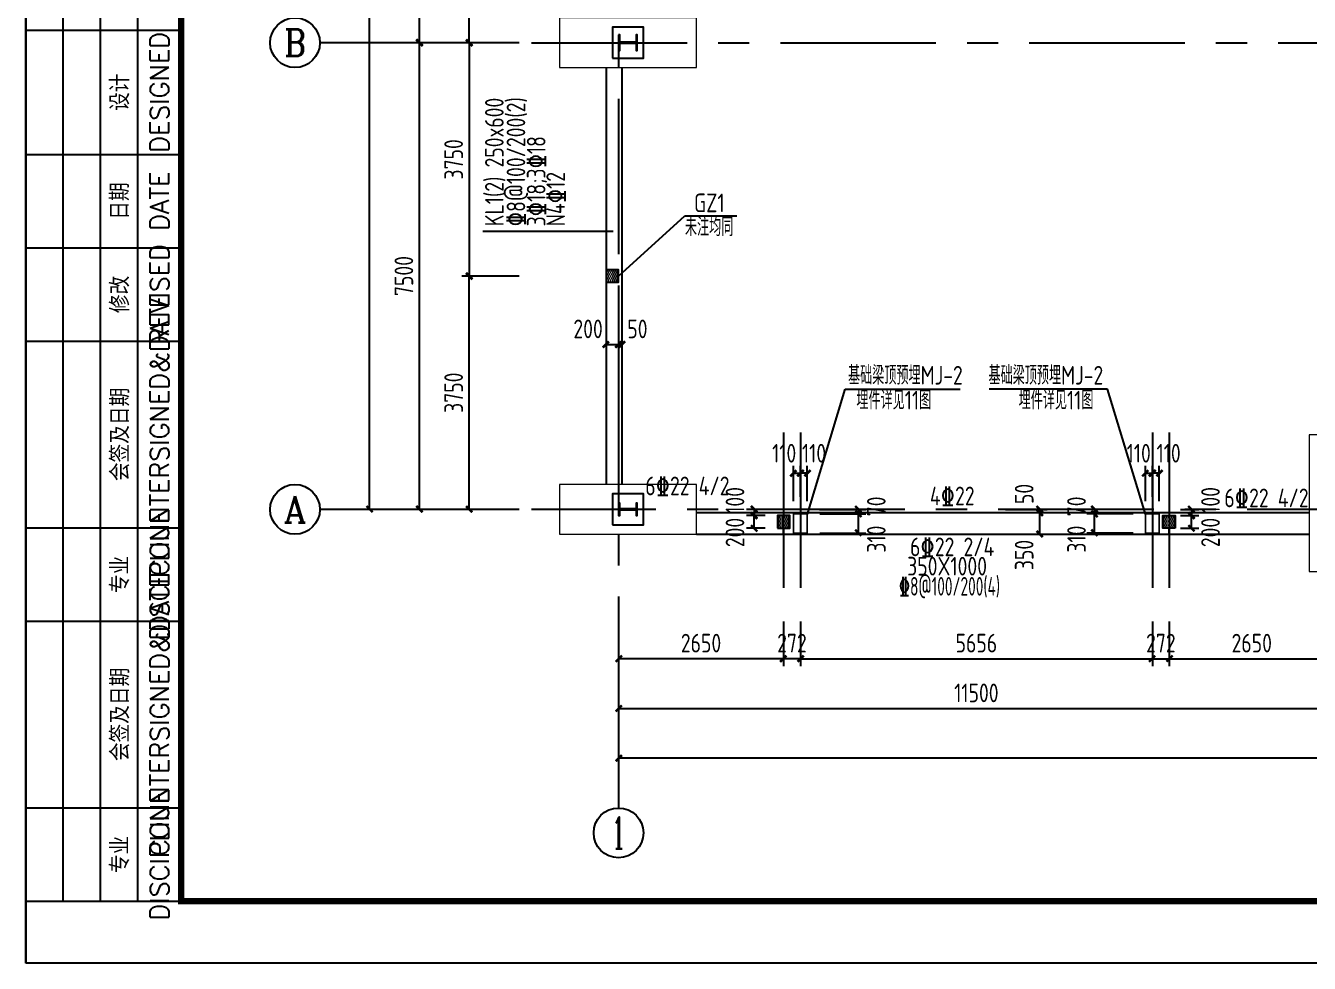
# Model space of a CAD drawing. Header units: millimetres. Extents: x 865490 to 879904, y 39442 to 44891.
# Drawn here: x 868742.9 to 868949.2, y 39450.4 to 39601.1 of the extents above; entities that cross this region are included whole.
import ezdxf
from ezdxf.enums import TextEntityAlignment as Align

# ---------------------------------------------------------------- set-up
doc = ezdxf.new("R2010")
doc.units = ezdxf.units.MM
doc.header["$LTSCALE"] = 1000
doc.header["$MEASUREMENT"] = 0
doc.linetypes.add('CENTER', pattern=[2, 1.25, -0.25, 0.25, -0.25])
doc.linetypes.add('DOTE', pattern=[2.42, 2, -0.2, 0.02, -0.2])
for name, color, linetype in [('AXIS', 3, 'Continuous'), ('AXIS_TEXT', 7, 'Continuous'), ('DIM', 7, 'Continuous'), ('DOTE', 1, 'DOTE'), ('M_Prof', 2, 'Continuous'), ('尺寸标注', 7, 'Continuous'), ('层14', 2, 'Continuous'), ('标注', 7, 'Continuous'), ('梁', 4, 'Continuous'), ('梁集中标注', 2, 'Continuous')]:
    doc.layers.add(name, color=color, linetype=linetype)
doc.layers.add('承台基础', color=23, linetype='Continuous', lineweight=18)
doc.styles.add('_TCH_AXIS', font='COMPLEX', dxfattribs={"bigfont": 'GBCBIG'})
doc.styles.add('COMPLEX', font='COMPLEX')
doc.styles.add('ECEC_TK', font='txt_l.shx', dxfattribs={"bigfont": 'hztxt_l.shx'})
doc.styles.add('GBHZ', font='gbenor.shx', dxfattribs={"width": 0.9, "bigfont": 'gbcbig.shx'})
doc.dimstyles.new('Y100', dxfattribs={"dimscale": 0, "dimtxt": 3, "dimasz": 0.01, "dimexe": 1.2, "dimexo": 2, "dimgap": 1, "dimtad": 1, "dimdec": 0, "dimlfac": 100, "dimzin": 0, "dimdsep": 46, "dimtxsty": 'GBHZ', "dimblk": 'DX', "dimcen": 0.09, "dimdle": 1, "dimclrd": 7, "dimclre": 7, "dimclrt": 7, "dimadec": 0, "dimazin": 0, "dimtfac": 1, "dimtdec": 0, "dimtix": 1, "dimtmove": 2, "dimatfit": 3, "dimldrblk": 'DX', "dimfxl": 0, "dimtolj": 1, "dimtzin": 0, "dimarcsym": 0})
pattern_1 = [(0, (-657.14333, 1.7724), (0.15625, 0.3125), [0, -0.3125])]

# ---------------------------------------------------------------- blocks, each defined once
blk = doc.blocks.new('_AXISO')
blk.add_circle((0, 0), 0.5)
at = {"layer": 'AXIS_TEXT', "style": 'COMPLEX', "width": 1.041667}
blk.add_attdef('A', text='', height=0.56, dxfattribs=at).set_placement((-0.25, -0.28), (0.25, -0.28), align=Align.FIT)
blk = doc.blocks.new('DX')
at = {"color": 0, "linetype": 'ByBlock', "const_width": 40}
blk.add_lwpolyline([(-54, -51), (46, 49)], dxfattribs=at)
blk = doc.blocks.new('*D379')
at = {"layer": 'Defpoints', "color": 0, "transparency": 16777216}
for p in [(868806.16, 39598.36), (868822.16, 39598.36), (868822.16, 39523.36)]:
    blk.add_point(p, dxfattribs=at)
at = {"layer": 'dim', "color": 7, "lineweight": -2, "transparency": 16777216}
for p, q in [((868820.16, 39598.36), (868804.96, 39598.36)), ((868806.16, 39523.37), (868806.16, 39598.35)), ((868820.16, 39523.36), (868804.96, 39523.36))]:
    blk.add_line(p, q, dxfattribs=at)
at = {"layer": 'dim', "color": 7, "lineweight": -2, "transparency": 16777216, "xscale": 0.01, "yscale": 0.01, "zscale": 0.01}
for p, rotation in [((868806.16, 39598.36), 90), ((868806.16, 39523.36), 270)]:
    blk.add_blockref('DX', p, dxfattribs=dict(at, rotation=rotation))
at = {"layer": 'dim', "color": 7, "transparency": 16777216, "insert": (868803.66, 39560.86), "char_height": 3, "attachment_point": 5, "rotation": 90, "style": 'GBHZ'}
blk.add_mtext('\\A1;7500', dxfattribs=at)
blk = doc.blocks.new('*D380')
at = {"layer": 'Defpoints', "color": 0, "transparency": 16777216}
for p in [(868806.16, 39673.36), (868822.16, 39673.36), (868822.16, 39598.36)]:
    blk.add_point(p, dxfattribs=at)
at = {"layer": 'dim', "color": 7, "lineweight": -2, "transparency": 16777216}
for p, q in [((868820.16, 39673.36), (868804.96, 39673.36)), ((868806.16, 39598.37), (868806.16, 39673.35)), ((868820.16, 39598.36), (868804.96, 39598.36))]:
    blk.add_line(p, q, dxfattribs=at)
at = {"layer": 'dim', "color": 7, "lineweight": -2, "transparency": 16777216, "xscale": 0.01, "yscale": 0.01, "zscale": 0.01}
for p, rotation in [((868806.16, 39673.36), 90), ((868806.16, 39598.36), 270)]:
    blk.add_blockref('DX', p, dxfattribs=dict(at, rotation=rotation))
at = {"layer": 'dim', "color": 7, "transparency": 16777216, "insert": (868803.66, 39635.86), "char_height": 3, "attachment_point": 5, "rotation": 90, "style": 'GBHZ'}
blk.add_mtext('\\A1;7500', dxfattribs=at)
blk = doc.blocks.new('*D385')
at = {"layer": 'Defpoints', "color": 0, "transparency": 16777216}
for p in [(868798.16, 39973.36), (868822.16, 39973.36), (868822.16, 39523.36)]:
    blk.add_point(p, dxfattribs=at)
at = {"layer": 'dim', "color": 7, "lineweight": -2, "transparency": 16777216}
for p, q in [((868820.16, 39973.36), (868796.96, 39973.36)), ((868798.16, 39523.37), (868798.16, 39973.35)), ((868820.16, 39523.36), (868796.96, 39523.36))]:
    blk.add_line(p, q, dxfattribs=at)
at = {"layer": 'dim', "color": 7, "lineweight": -2, "transparency": 16777216, "xscale": 0.01, "yscale": 0.01, "zscale": 0.01}
for p, rotation in [((868798.16, 39973.36), 90), ((868798.16, 39523.36), 270)]:
    blk.add_blockref('DX', p, dxfattribs=dict(at, rotation=rotation))
at = {"layer": 'dim', "color": 7, "transparency": 16777216, "insert": (868795.66, 39748.36), "char_height": 3, "attachment_point": 5, "rotation": 90, "style": 'GBHZ'}
blk.add_mtext('\\A1;45000', dxfattribs=at)
blk = doc.blocks.new('*D386')
at = {"layer": 'Defpoints', "color": 0, "transparency": 16777216}
for p in [(868838.16, 39507.36), (868953.16, 39507.36), (868953.16, 39491.36)]:
    blk.add_point(p, dxfattribs=at)
at = {"layer": 'dim', "color": 7, "lineweight": -2, "transparency": 16777216}
for p, q in [((868838.16, 39505.36), (868838.16, 39490.16)), ((868953.16, 39505.36), (868953.16, 39490.16)), ((868838.17, 39491.36), (868953.15, 39491.36))]:
    blk.add_line(p, q, dxfattribs=at)
at = {"layer": 'dim', "color": 7, "lineweight": -2, "transparency": 16777216, "xscale": 0.01, "yscale": 0.01, "zscale": 0.01, "rotation": 180}
blk.add_blockref('DX', (868838.16, 39491.36), dxfattribs=at)
at = {"layer": 'dim', "color": 7, "lineweight": -2, "transparency": 16777216, "xscale": 0.01, "yscale": 0.01, "zscale": 0.01}
blk.add_blockref('DX', (868953.16, 39491.36), dxfattribs=at)
at = {"layer": 'dim', "color": 7, "transparency": 16777216, "insert": (868895.66, 39493.86), "char_height": 3, "attachment_point": 5, "style": 'GBHZ'}
blk.add_mtext('\\A1;11500', dxfattribs=at)
blk = doc.blocks.new('*D392')
at = {"layer": 'Defpoints', "color": 0, "transparency": 16777216}
for p in [(868838.16, 39507.36), (869308.16, 39507.36), (868838.16, 39483.36)]:
    blk.add_point(p, dxfattribs=at)
at = {"layer": 'dim', "color": 7, "lineweight": -2, "transparency": 16777216}
for p, q in [((868838.16, 39505.36), (868838.16, 39482.16)), ((869308.16, 39505.36), (869308.16, 39482.16)), ((869308.15, 39483.36), (868838.17, 39483.36))]:
    blk.add_line(p, q, dxfattribs=at)
at = {"layer": 'dim', "color": 7, "lineweight": -2, "transparency": 16777216, "xscale": 0.01, "yscale": 0.01, "zscale": 0.01, "rotation": 180}
blk.add_blockref('DX', (868838.16, 39483.36), dxfattribs=at)
at = {"layer": 'dim', "color": 7, "lineweight": -2, "transparency": 16777216, "xscale": 0.01, "yscale": 0.01, "zscale": 0.01}
blk.add_blockref('DX', (869308.16, 39483.36), dxfattribs=at)
at = {"layer": 'dim', "color": 7, "transparency": 16777216, "insert": (869073.16, 39485.86), "char_height": 3, "attachment_point": 5, "style": 'GBHZ'}
blk.add_mtext('\\A1;47000', dxfattribs=at)
blk = doc.blocks.new('*D1200')
at = {"layer": 'Defpoints', "color": 0, "transparency": 16777216}
for p in [(868814.16, 39560.86), (868824.16, 39560.86), (868824.16, 39523.36)]:
    blk.add_point(p, dxfattribs=at)
at = {"layer": 'dim', "color": 7, "lineweight": -2, "transparency": 16777216}
for p, q in [((868822.16, 39560.86), (868812.96, 39560.86)), ((868814.16, 39523.37), (868814.16, 39560.85)), ((868822.16, 39523.36), (868812.96, 39523.36))]:
    blk.add_line(p, q, dxfattribs=at)
at = {"layer": 'dim', "color": 7, "lineweight": -2, "transparency": 16777216, "xscale": 0.01, "yscale": 0.01, "zscale": 0.01}
for p, rotation in [((868814.16, 39560.86), 90), ((868814.16, 39523.36), 270)]:
    blk.add_blockref('DX', p, dxfattribs=dict(at, rotation=rotation))
at = {"layer": 'dim', "color": 7, "transparency": 16777216, "insert": (868811.66, 39542.11), "char_height": 3, "attachment_point": 5, "rotation": 90, "style": 'GBHZ'}
blk.add_mtext('\\A1;3750', dxfattribs=at)
blk = doc.blocks.new('*D1201')
at = {"layer": 'Defpoints', "color": 0, "transparency": 16777216}
for p in [(868824.16, 39598.36), (868814.16, 39560.86), (868824.16, 39560.86)]:
    blk.add_point(p, dxfattribs=at)
at = {"layer": 'dim', "color": 7, "lineweight": -2, "transparency": 16777216}
for p, q in [((868822.16, 39598.36), (868812.96, 39598.36)), ((868814.16, 39598.35), (868814.16, 39560.87)), ((868822.16, 39560.86), (868812.96, 39560.86))]:
    blk.add_line(p, q, dxfattribs=at)
at = {"layer": 'dim', "color": 7, "lineweight": -2, "transparency": 16777216, "xscale": 0.01, "yscale": 0.01, "zscale": 0.01}
for p, rotation in [((868814.16, 39598.36), 90), ((868814.16, 39560.86), 270)]:
    blk.add_blockref('DX', p, dxfattribs=dict(at, rotation=rotation))
at = {"layer": 'dim', "color": 7, "transparency": 16777216, "insert": (868811.66, 39579.61), "char_height": 3, "attachment_point": 5, "rotation": 90, "style": 'GBHZ'}
blk.add_mtext('\\A1;3750', dxfattribs=at)
blk = doc.blocks.new('*D1202')
at = {"layer": 'Defpoints', "color": 0, "transparency": 16777216}
for p in [(868814.16, 39635.86), (868824.16, 39635.86), (868824.16, 39598.36)]:
    blk.add_point(p, dxfattribs=at)
at = {"layer": 'dim', "color": 7, "lineweight": -2, "transparency": 16777216}
for p, q in [((868822.16, 39635.86), (868812.96, 39635.86)), ((868814.16, 39598.37), (868814.16, 39635.85)), ((868822.16, 39598.36), (868812.96, 39598.36))]:
    blk.add_line(p, q, dxfattribs=at)
at = {"layer": 'dim', "color": 7, "lineweight": -2, "transparency": 16777216, "xscale": 0.01, "yscale": 0.01, "zscale": 0.01}
for p, rotation in [((868814.16, 39635.86), 90), ((868814.16, 39598.36), 270)]:
    blk.add_blockref('DX', p, dxfattribs=dict(at, rotation=rotation))
at = {"layer": 'dim', "color": 7, "transparency": 16777216, "insert": (868811.66, 39617.11), "char_height": 3, "attachment_point": 5, "rotation": 90, "style": 'GBHZ'}
blk.add_mtext('\\A1;3750', dxfattribs=at)
blk = doc.blocks.new('*D1224')
at = {"layer": 'Defpoints', "color": 0, "transparency": 16777216}
for p in [(868867.38, 39507.36), (868923.94, 39507.36), (868923.94, 39499.36)]:
    blk.add_point(p, dxfattribs=at)
at = {"layer": '层14', "color": 7, "lineweight": -2, "transparency": 16777216}
for p, q in [((868867.38, 39505.36), (868867.38, 39498.16)), ((868923.94, 39505.36), (868923.94, 39498.16)), ((868867.39, 39499.36), (868923.93, 39499.36))]:
    blk.add_line(p, q, dxfattribs=at)
at = {"layer": '层14', "color": 7, "lineweight": -2, "transparency": 16777216, "xscale": 0.01, "yscale": 0.01, "zscale": 0.01, "rotation": 180}
blk.add_blockref('DX', (868867.38, 39499.36), dxfattribs=at)
at = {"layer": '层14', "color": 7, "lineweight": -2, "transparency": 16777216, "xscale": 0.01, "yscale": 0.01, "zscale": 0.01}
blk.add_blockref('DX', (868923.94, 39499.36), dxfattribs=at)
at = {"layer": '层14', "color": 7, "transparency": 16777216, "insert": (868895.66, 39501.86), "char_height": 3, "attachment_point": 5, "style": 'GBHZ'}
blk.add_mtext('\\A1;5656', dxfattribs=at)
blk = doc.blocks.new('*D1225')
at = {"layer": 'Defpoints', "color": 0, "transparency": 16777216}
for p in [(868923.94, 39529.17), (868923.94, 39523.36), (868925.04, 39522.66)]:
    blk.add_point(p, dxfattribs=at)
at = {"layer": '标注', "color": 7, "lineweight": -2, "transparency": 16777216}
for p, q in [((868923.93, 39529.17), (868923.92, 39529.17)), ((868923.94, 39525.36), (868923.94, 39530.37)), ((868925.04, 39529.17), (868923.94, 39529.17)), ((868925.04, 39524.66), (868925.04, 39530.37)), ((868925.05, 39529.17), (868925.06, 39529.17))]:
    blk.add_line(p, q, dxfattribs=at)
at = {"layer": '标注', "color": 7, "lineweight": -2, "transparency": 16777216, "xscale": 0.01, "yscale": 0.01, "zscale": 0.01}
blk.add_blockref('DX', (868923.94, 39529.17), dxfattribs=at)
at = {"layer": '标注', "color": 7, "lineweight": -2, "transparency": 16777216, "xscale": 0.01, "yscale": 0.01, "zscale": 0.01, "rotation": 180}
blk.add_blockref('DX', (868925.04, 39529.17), dxfattribs=at)
at = {"layer": '标注', "color": 7, "transparency": 16777216, "insert": (868926.55, 39532.38), "char_height": 3, "attachment_point": 5, "style": 'GBHZ'}
blk.add_mtext('\\A1;110', dxfattribs=at)
blk = doc.blocks.new('*D1226')
at = {"layer": 'Defpoints', "color": 0, "transparency": 16777216}
for p in [(868923.94, 39529.17), (868923.94, 39523.36), (868922.84, 39522.66)]:
    blk.add_point(p, dxfattribs=at)
at = {"layer": '标注', "color": 7, "lineweight": -2, "transparency": 16777216}
for p, q in [((868922.83, 39529.17), (868922.82, 39529.17)), ((868922.84, 39524.66), (868922.84, 39530.37)), ((868922.84, 39529.17), (868923.94, 39529.17)), ((868923.94, 39525.36), (868923.94, 39530.37)), ((868923.95, 39529.17), (868923.96, 39529.17))]:
    blk.add_line(p, q, dxfattribs=at)
at = {"layer": '标注', "color": 7, "lineweight": -2, "transparency": 16777216, "xscale": 0.01, "yscale": 0.01, "zscale": 0.01}
blk.add_blockref('DX', (868922.84, 39529.17), dxfattribs=at)
at = {"layer": '标注', "color": 7, "lineweight": -2, "transparency": 16777216, "xscale": 0.01, "yscale": 0.01, "zscale": 0.01, "rotation": 180}
blk.add_blockref('DX', (868923.94, 39529.17), dxfattribs=at)
at = {"layer": '标注', "color": 7, "transparency": 16777216, "insert": (868921.75, 39532.38), "char_height": 3, "attachment_point": 5, "style": 'GBHZ'}
blk.add_mtext('\\A1;110', dxfattribs=at)
blk = doc.blocks.new('*D1227')
at = {"layer": 'Defpoints', "color": 0, "transparency": 16777216}
for p in [(868914.63, 39522.66), (868922.84, 39522.66), (868922.84, 39519.56)]:
    blk.add_point(p, dxfattribs=at)
at = {"layer": '标注', "color": 7, "lineweight": -2, "transparency": 16777216}
for p, q in [((868920.84, 39522.66), (868913.43, 39522.66)), ((868914.63, 39519.57), (868914.63, 39522.65)), ((868920.84, 39519.56), (868913.43, 39519.56))]:
    blk.add_line(p, q, dxfattribs=at)
at = {"layer": '标注', "color": 7, "lineweight": -2, "transparency": 16777216, "xscale": 0.01, "yscale": 0.01, "zscale": 0.01}
for p, rotation in [((868914.63, 39522.66), 90), ((868914.63, 39519.56), 270)]:
    blk.add_blockref('DX', p, dxfattribs=dict(at, rotation=rotation))
at = {"layer": '标注', "color": 7, "transparency": 16777216, "insert": (868911.75, 39518.58), "char_height": 3, "attachment_point": 5, "rotation": 90, "style": 'GBHZ'}
blk.add_mtext('\\A1;310', dxfattribs=at)
blk = doc.blocks.new('*D1228')
at = {"layer": 'Defpoints', "color": 0, "transparency": 16777216}
for p in [(868914.63, 39523.36), (868922.85, 39523.36), (868922.84, 39522.66)]:
    blk.add_point(p, dxfattribs=at)
at = {"layer": '标注', "color": 7, "lineweight": -2, "transparency": 16777216}
for p, q in [((868920.85, 39523.36), (868913.43, 39523.36)), ((868914.63, 39523.37), (868914.63, 39523.38)), ((868914.63, 39522.66), (868914.63, 39523.36)), ((868920.84, 39522.66), (868913.43, 39522.66)), ((868914.63, 39522.65), (868914.63, 39522.64))]:
    blk.add_line(p, q, dxfattribs=at)
at = {"layer": '标注', "color": 7, "lineweight": -2, "transparency": 16777216, "xscale": 0.01, "yscale": 0.01, "zscale": 0.01}
for p, rotation in [((868914.63, 39523.36), 270), ((868914.63, 39522.66), 90)]:
    blk.add_blockref('DX', p, dxfattribs=dict(at, rotation=rotation))
at = {"layer": '标注', "color": 7, "transparency": 16777216, "insert": (868911.75, 39523.84), "char_height": 3, "attachment_point": 5, "rotation": 90, "style": 'GBHZ'}
blk.add_mtext('\\A1;70', dxfattribs=at)
blk = doc.blocks.new('*D1229')
at = {"layer": 'Defpoints', "color": 0, "transparency": 16777216}
for p in [(868926.46, 39522.36), (868930.21, 39522.36), (868926.46, 39520.36)]:
    blk.add_point(p, dxfattribs=at)
at = {"layer": '标注', "color": 7, "lineweight": -2, "transparency": 16777216}
for p, q in [((868928.46, 39522.36), (868931.41, 39522.36)), ((868930.21, 39522.37), (868930.21, 39522.38)), ((868930.21, 39520.36), (868930.21, 39522.36)), ((868928.46, 39520.36), (868931.41, 39520.36)), ((868930.21, 39520.35), (868930.21, 39520.34))]:
    blk.add_line(p, q, dxfattribs=at)
at = {"layer": '标注', "color": 7, "lineweight": -2, "transparency": 16777216, "xscale": 0.01, "yscale": 0.01, "zscale": 0.01}
for p, rotation in [((868930.21, 39522.36), 270), ((868930.21, 39520.36), 90)]:
    blk.add_blockref('DX', p, dxfattribs=dict(at, rotation=rotation))
at = {"layer": '标注', "color": 7, "transparency": 16777216, "insert": (868933.28, 39519.64), "char_height": 3, "attachment_point": 5, "rotation": 90, "style": 'GBHZ'}
blk.add_mtext('\\A1;200', dxfattribs=at)
blk = doc.blocks.new('*D1230')
at = {"layer": 'Defpoints', "color": 0, "transparency": 16777216}
for p in [(868926.46, 39523.36), (868926.46, 39522.36), (868930.21, 39522.36)]:
    blk.add_point(p, dxfattribs=at)
at = {"layer": '标注', "color": 7, "lineweight": -2, "transparency": 16777216}
for p, q in [((868928.46, 39523.36), (868931.41, 39523.36)), ((868930.21, 39523.37), (868930.21, 39523.38)), ((868930.21, 39523.36), (868930.21, 39522.36)), ((868928.46, 39522.36), (868931.41, 39522.36)), ((868930.21, 39522.35), (868930.21, 39522.34))]:
    blk.add_line(p, q, dxfattribs=at)
at = {"layer": '标注', "color": 7, "lineweight": -2, "transparency": 16777216, "xscale": 0.01, "yscale": 0.01, "zscale": 0.01}
for p, rotation in [((868930.21, 39523.36), 270), ((868930.21, 39522.36), 90)]:
    blk.add_blockref('DX', p, dxfattribs=dict(at, rotation=rotation))
at = {"layer": '标注', "color": 7, "transparency": 16777216, "insert": (868933.28, 39524.8), "char_height": 3, "attachment_point": 5, "rotation": 90, "style": 'GBHZ'}
blk.add_mtext('\\A1;100', dxfattribs=at)
blk = doc.blocks.new('*D1231')
at = {"layer": 'Defpoints', "color": 0, "transparency": 16777216}
for p in [(868923.94, 39507.36), (868926.66, 39507.36), (868926.66, 39499.36)]:
    blk.add_point(p, dxfattribs=at)
at = {"layer": '层14', "color": 7, "lineweight": -2, "transparency": 16777216}
for p, q in [((868923.94, 39505.36), (868923.94, 39498.16)), ((868926.66, 39505.36), (868926.66, 39498.16)), ((868923.93, 39499.36), (868923.92, 39499.36)), ((868923.94, 39499.36), (868926.66, 39499.36)), ((868926.67, 39499.36), (868926.68, 39499.36))]:
    blk.add_line(p, q, dxfattribs=at)
at = {"layer": '层14', "color": 7, "lineweight": -2, "transparency": 16777216, "xscale": 0.01, "yscale": 0.01, "zscale": 0.01, "rotation": 180}
blk.add_blockref('DX', (868926.66, 39499.36), dxfattribs=at)
at = {"layer": '层14', "color": 7, "lineweight": -2, "transparency": 16777216, "xscale": 0.01, "yscale": 0.01, "zscale": 0.01}
blk.add_blockref('DX', (868923.94, 39499.36), dxfattribs=at)
at = {"layer": '层14', "color": 7, "transparency": 16777216, "insert": (868925.3, 39501.86), "char_height": 3, "attachment_point": 5, "style": 'GBHZ'}
blk.add_mtext('\\A1;272', dxfattribs=at)
blk = doc.blocks.new('*D1232')
at = {"layer": 'Defpoints', "color": 0, "transparency": 16777216}
for p in [(868926.66, 39507.36), (868953.16, 39507.36), (868953.16, 39499.36)]:
    blk.add_point(p, dxfattribs=at)
at = {"layer": '层14', "color": 7, "lineweight": -2, "transparency": 16777216}
for p, q in [((868926.66, 39505.36), (868926.66, 39498.16)), ((868953.16, 39505.36), (868953.16, 39498.16)), ((868926.67, 39499.36), (868953.15, 39499.36))]:
    blk.add_line(p, q, dxfattribs=at)
at = {"layer": '层14', "color": 7, "lineweight": -2, "transparency": 16777216, "xscale": 0.01, "yscale": 0.01, "zscale": 0.01, "rotation": 180}
blk.add_blockref('DX', (868926.66, 39499.36), dxfattribs=at)
at = {"layer": '层14', "color": 7, "lineweight": -2, "transparency": 16777216, "xscale": 0.01, "yscale": 0.01, "zscale": 0.01}
blk.add_blockref('DX', (868953.16, 39499.36), dxfattribs=at)
at = {"layer": '层14', "color": 7, "transparency": 16777216, "insert": (868939.91, 39501.86), "char_height": 3, "attachment_point": 5, "style": 'GBHZ'}
blk.add_mtext('\\A1;2650', dxfattribs=at)
blk = doc.blocks.new('*D1241')
at = {"layer": 'Defpoints', "color": 0, "transparency": 16777216}
for p in [(868898.36, 39522.86), (868905.84, 39522.86), (868898.36, 39519.36)]:
    blk.add_point(p, dxfattribs=at)
at = {"layer": '梁', "color": 7, "lineweight": -2, "transparency": 16777216}
for p, q in [((868900.36, 39522.86), (868907.04, 39522.86)), ((868905.84, 39519.37), (868905.84, 39522.85)), ((868900.36, 39519.36), (868907.04, 39519.36))]:
    blk.add_line(p, q, dxfattribs=at)
at = {"layer": '梁', "color": 7, "lineweight": -2, "transparency": 16777216, "xscale": 0.01, "yscale": 0.01, "zscale": 0.01}
for p, rotation in [((868905.84, 39522.86), 90), ((868905.84, 39519.36), 270)]:
    blk.add_blockref('DX', p, dxfattribs=dict(at, rotation=rotation))
at = {"layer": '梁', "color": 7, "transparency": 16777216, "insert": (868903.34, 39516.03), "char_height": 3, "attachment_point": 5, "rotation": 90, "style": 'GBHZ'}
blk.add_mtext('\\A1;350', dxfattribs=at)
blk = doc.blocks.new('*D1242')
at = {"layer": 'Defpoints', "color": 0, "transparency": 16777216}
for p in [(868898.36, 39523.36), (868898.36, 39522.86), (868905.84, 39523.36)]:
    blk.add_point(p, dxfattribs=at)
at = {"layer": '梁', "color": 7, "lineweight": -2, "transparency": 16777216}
for p, q in [((868900.36, 39523.36), (868907.04, 39523.36)), ((868900.36, 39522.86), (868907.04, 39522.86)), ((868905.84, 39523.37), (868905.84, 39523.38)), ((868905.84, 39522.86), (868905.84, 39523.36)), ((868905.84, 39522.85), (868905.84, 39522.84))]:
    blk.add_line(p, q, dxfattribs=at)
at = {"layer": '梁', "color": 7, "lineweight": -2, "transparency": 16777216, "xscale": 0.01, "yscale": 0.01, "zscale": 0.01}
for p, rotation in [((868905.84, 39523.36), 270), ((868905.84, 39522.86), 90)]:
    blk.add_blockref('DX', p, dxfattribs=dict(at, rotation=rotation))
at = {"layer": '梁', "color": 7, "transparency": 16777216, "insert": (868903.34, 39525.84), "char_height": 3, "attachment_point": 5, "rotation": 90, "style": 'GBHZ'}
blk.add_mtext('\\A1;50', dxfattribs=at)
blk = doc.blocks.new('*D1327')
at = {"layer": 'Defpoints', "color": 0, "transparency": 16777216}
for p in [(868867.38, 39529.17), (868867.38, 39523.36), (868866.28, 39522.66)]:
    blk.add_point(p, dxfattribs=at)
at = {"layer": '标注', "color": 7, "lineweight": -2, "transparency": 16777216}
for p, q in [((868866.27, 39529.17), (868866.26, 39529.17)), ((868866.28, 39524.66), (868866.28, 39530.37)), ((868866.28, 39529.17), (868867.38, 39529.17)), ((868867.38, 39525.36), (868867.38, 39530.37)), ((868867.39, 39529.17), (868867.4, 39529.17))]:
    blk.add_line(p, q, dxfattribs=at)
at = {"layer": '标注', "color": 7, "lineweight": -2, "transparency": 16777216, "xscale": 0.01, "yscale": 0.01, "zscale": 0.01}
blk.add_blockref('DX', (868866.28, 39529.17), dxfattribs=at)
at = {"layer": '标注', "color": 7, "lineweight": -2, "transparency": 16777216, "xscale": 0.01, "yscale": 0.01, "zscale": 0.01, "rotation": 180}
blk.add_blockref('DX', (868867.38, 39529.17), dxfattribs=at)
at = {"layer": '标注', "color": 7, "transparency": 16777216, "insert": (868864.77, 39532.38), "char_height": 3, "attachment_point": 5, "style": 'GBHZ'}
blk.add_mtext('\\A1;110', dxfattribs=at)
blk = doc.blocks.new('*D1328')
at = {"layer": 'Defpoints', "color": 0, "transparency": 16777216}
for p in [(868867.38, 39529.17), (868867.38, 39523.36), (868868.48, 39522.66)]:
    blk.add_point(p, dxfattribs=at)
at = {"layer": '标注', "color": 7, "lineweight": -2, "transparency": 16777216}
for p, q in [((868867.37, 39529.17), (868867.36, 39529.17)), ((868867.38, 39525.36), (868867.38, 39530.37)), ((868868.48, 39529.17), (868867.38, 39529.17)), ((868868.48, 39524.66), (868868.48, 39530.37)), ((868868.49, 39529.17), (868868.5, 39529.17))]:
    blk.add_line(p, q, dxfattribs=at)
at = {"layer": '标注', "color": 7, "lineweight": -2, "transparency": 16777216, "xscale": 0.01, "yscale": 0.01, "zscale": 0.01}
blk.add_blockref('DX', (868867.38, 39529.17), dxfattribs=at)
at = {"layer": '标注', "color": 7, "lineweight": -2, "transparency": 16777216, "xscale": 0.01, "yscale": 0.01, "zscale": 0.01, "rotation": 180}
blk.add_blockref('DX', (868868.48, 39529.17), dxfattribs=at)
at = {"layer": '标注', "color": 7, "transparency": 16777216, "insert": (868869.57, 39532.38), "char_height": 3, "attachment_point": 5, "style": 'GBHZ'}
blk.add_mtext('\\A1;110', dxfattribs=at)
blk = doc.blocks.new('*D1329')
at = {"layer": 'Defpoints', "color": 0, "transparency": 16777216}
for p in [(868868.48, 39522.66), (868876.69, 39522.66), (868868.48, 39519.56)]:
    blk.add_point(p, dxfattribs=at)
at = {"layer": '标注', "color": 7, "lineweight": -2, "transparency": 16777216}
for p, q in [((868870.48, 39522.66), (868877.89, 39522.66)), ((868876.69, 39519.57), (868876.69, 39522.65)), ((868870.48, 39519.56), (868877.89, 39519.56))]:
    blk.add_line(p, q, dxfattribs=at)
at = {"layer": '标注', "color": 7, "lineweight": -2, "transparency": 16777216, "xscale": 0.01, "yscale": 0.01, "zscale": 0.01}
for p, rotation in [((868876.69, 39522.66), 90), ((868876.69, 39519.56), 270)]:
    blk.add_blockref('DX', p, dxfattribs=dict(at, rotation=rotation))
at = {"layer": '标注', "color": 7, "transparency": 16777216, "insert": (868879.58, 39518.58), "char_height": 3, "attachment_point": 5, "rotation": 90, "style": 'GBHZ'}
blk.add_mtext('\\A1;310', dxfattribs=at)
blk = doc.blocks.new('*D1330')
at = {"layer": 'Defpoints', "color": 0, "transparency": 16777216}
for p in [(868868.47, 39523.36), (868876.69, 39523.36), (868868.48, 39522.66)]:
    blk.add_point(p, dxfattribs=at)
at = {"layer": '标注', "color": 7, "lineweight": -2, "transparency": 16777216}
for p, q in [((868870.47, 39523.36), (868877.89, 39523.36)), ((868876.69, 39523.37), (868876.69, 39523.38)), ((868876.69, 39522.66), (868876.69, 39523.36)), ((868870.48, 39522.66), (868877.89, 39522.66)), ((868876.69, 39522.65), (868876.69, 39522.64))]:
    blk.add_line(p, q, dxfattribs=at)
at = {"layer": '标注', "color": 7, "lineweight": -2, "transparency": 16777216, "xscale": 0.01, "yscale": 0.01, "zscale": 0.01}
for p, rotation in [((868876.69, 39523.36), 270), ((868876.69, 39522.66), 90)]:
    blk.add_blockref('DX', p, dxfattribs=dict(at, rotation=rotation))
at = {"layer": '标注', "color": 7, "transparency": 16777216, "insert": (868879.58, 39523.84), "char_height": 3, "attachment_point": 5, "rotation": 90, "style": 'GBHZ'}
blk.add_mtext('\\A1;70', dxfattribs=at)
blk = doc.blocks.new('*D1331')
at = {"layer": 'Defpoints', "color": 0, "transparency": 16777216}
for p in [(868859.94, 39522.36), (868863.69, 39522.36), (868863.69, 39520.36)]:
    blk.add_point(p, dxfattribs=at)
at = {"layer": '标注', "color": 7, "lineweight": -2, "transparency": 16777216}
for p, q in [((868861.69, 39522.36), (868858.74, 39522.36)), ((868859.94, 39522.37), (868859.94, 39522.38)), ((868859.94, 39520.36), (868859.94, 39522.36)), ((868861.69, 39520.36), (868858.74, 39520.36)), ((868859.94, 39520.35), (868859.94, 39520.34))]:
    blk.add_line(p, q, dxfattribs=at)
at = {"layer": '标注', "color": 7, "lineweight": -2, "transparency": 16777216, "xscale": 0.01, "yscale": 0.01, "zscale": 0.01}
for p, rotation in [((868859.94, 39522.36), 270), ((868859.94, 39520.36), 90)]:
    blk.add_blockref('DX', p, dxfattribs=dict(at, rotation=rotation))
at = {"layer": '标注', "color": 7, "transparency": 16777216, "insert": (868856.87, 39519.64), "char_height": 3, "attachment_point": 5, "rotation": 90, "style": 'GBHZ'}
blk.add_mtext('\\A1;200', dxfattribs=at)
blk = doc.blocks.new('*D1332')
at = {"layer": 'Defpoints', "color": 0, "transparency": 16777216}
for p in [(868863.69, 39523.36), (868859.94, 39522.36), (868863.69, 39522.36)]:
    blk.add_point(p, dxfattribs=at)
at = {"layer": '标注', "color": 7, "lineweight": -2, "transparency": 16777216}
for p, q in [((868861.69, 39523.36), (868858.74, 39523.36)), ((868859.94, 39523.37), (868859.94, 39523.38)), ((868859.94, 39523.36), (868859.94, 39522.36)), ((868861.69, 39522.36), (868858.74, 39522.36)), ((868859.94, 39522.35), (868859.94, 39522.34))]:
    blk.add_line(p, q, dxfattribs=at)
at = {"layer": '标注', "color": 7, "lineweight": -2, "transparency": 16777216, "xscale": 0.01, "yscale": 0.01, "zscale": 0.01}
for p, rotation in [((868859.94, 39523.36), 270), ((868859.94, 39522.36), 90)]:
    blk.add_blockref('DX', p, dxfattribs=dict(at, rotation=rotation))
at = {"layer": '标注', "color": 7, "transparency": 16777216, "insert": (868856.87, 39524.8), "char_height": 3, "attachment_point": 5, "rotation": 90, "style": 'GBHZ'}
blk.add_mtext('\\A1;100', dxfattribs=at)
blk = doc.blocks.new('*D1333')
at = {"layer": 'Defpoints', "color": 0, "transparency": 16777216}
for p in [(868864.66, 39507.36), (868867.38, 39507.36), (868864.66, 39499.36)]:
    blk.add_point(p, dxfattribs=at)
at = {"layer": '层14', "color": 7, "lineweight": -2, "transparency": 16777216}
for p, q in [((868864.66, 39505.36), (868864.66, 39498.16)), ((868867.38, 39505.36), (868867.38, 39498.16)), ((868864.65, 39499.36), (868864.64, 39499.36)), ((868867.38, 39499.36), (868864.66, 39499.36)), ((868867.39, 39499.36), (868867.4, 39499.36))]:
    blk.add_line(p, q, dxfattribs=at)
at = {"layer": '层14', "color": 7, "lineweight": -2, "transparency": 16777216, "xscale": 0.01, "yscale": 0.01, "zscale": 0.01, "rotation": 180}
blk.add_blockref('DX', (868867.38, 39499.36), dxfattribs=at)
at = {"layer": '层14', "color": 7, "lineweight": -2, "transparency": 16777216, "xscale": 0.01, "yscale": 0.01, "zscale": 0.01}
blk.add_blockref('DX', (868864.66, 39499.36), dxfattribs=at)
at = {"layer": '层14', "color": 7, "transparency": 16777216, "insert": (868866.02, 39501.86), "char_height": 3, "attachment_point": 5, "style": 'GBHZ'}
blk.add_mtext('\\A1;272', dxfattribs=at)
blk = doc.blocks.new('*D1334')
at = {"layer": 'Defpoints', "color": 0, "transparency": 16777216}
for p in [(868838.16, 39507.36), (868864.66, 39507.36), (868838.16, 39499.36)]:
    blk.add_point(p, dxfattribs=at)
at = {"layer": '层14', "color": 7, "lineweight": -2, "transparency": 16777216}
for p, q in [((868838.16, 39505.36), (868838.16, 39498.16)), ((868864.66, 39505.36), (868864.66, 39498.16)), ((868864.65, 39499.36), (868838.17, 39499.36))]:
    blk.add_line(p, q, dxfattribs=at)
at = {"layer": '层14', "color": 7, "lineweight": -2, "transparency": 16777216, "xscale": 0.01, "yscale": 0.01, "zscale": 0.01, "rotation": 180}
blk.add_blockref('DX', (868838.16, 39499.36), dxfattribs=at)
at = {"layer": '层14', "color": 7, "lineweight": -2, "transparency": 16777216, "xscale": 0.01, "yscale": 0.01, "zscale": 0.01}
blk.add_blockref('DX', (868864.66, 39499.36), dxfattribs=at)
at = {"layer": '层14', "color": 7, "transparency": 16777216, "insert": (868851.41, 39501.86), "char_height": 3, "attachment_point": 5, "style": 'GBHZ'}
blk.add_mtext('\\A1;2650', dxfattribs=at)
blk = doc.blocks.new('*D2248')
at = {"layer": 'Defpoints', "color": 0, "transparency": 16777216}
for p in [(868836.16, 39556.49), (868838.16, 39556.49), (868838.16, 39549.86)]:
    blk.add_point(p, dxfattribs=at)
at = {"layer": 'dim', "color": 7, "lineweight": -2, "transparency": 16777216}
for p, q in [((868836.16, 39554.49), (868836.16, 39548.66)), ((868838.16, 39554.49), (868838.16, 39548.66)), ((868836.15, 39549.86), (868836.14, 39549.86)), ((868836.16, 39549.86), (868838.16, 39549.86)), ((868838.17, 39549.86), (868838.18, 39549.86))]:
    blk.add_line(p, q, dxfattribs=at)
at = {"layer": 'dim', "color": 7, "lineweight": -2, "transparency": 16777216, "xscale": 0.01, "yscale": 0.01, "zscale": 0.01}
blk.add_blockref('DX', (868836.16, 39549.86), dxfattribs=at)
at = {"layer": 'dim', "color": 7, "lineweight": -2, "transparency": 16777216, "xscale": 0.01, "yscale": 0.01, "zscale": 0.01, "rotation": 180}
blk.add_blockref('DX', (868838.16, 39549.86), dxfattribs=at)
at = {"layer": 'dim', "color": 7, "transparency": 16777216, "insert": (868833.26, 39552.36), "char_height": 3, "attachment_point": 5, "style": 'GBHZ'}
blk.add_mtext('\\A1;200', dxfattribs=at)
blk = doc.blocks.new('*D2249')
at = {"layer": 'Defpoints', "color": 0, "transparency": 16777216}
for p in [(868838.16, 39556.49), (868838.66, 39556.49), (868838.66, 39549.86)]:
    blk.add_point(p, dxfattribs=at)
at = {"layer": 'dim', "color": 7, "lineweight": -2, "transparency": 16777216}
for p, q in [((868838.16, 39554.49), (868838.16, 39548.66)), ((868838.66, 39554.49), (868838.66, 39548.66)), ((868838.15, 39549.86), (868838.14, 39549.86)), ((868838.16, 39549.86), (868838.66, 39549.86)), ((868838.67, 39549.86), (868838.68, 39549.86))]:
    blk.add_line(p, q, dxfattribs=at)
at = {"layer": 'dim', "color": 7, "lineweight": -2, "transparency": 16777216, "xscale": 0.01, "yscale": 0.01, "zscale": 0.01}
blk.add_blockref('DX', (868838.16, 39549.86), dxfattribs=at)
at = {"layer": 'dim', "color": 7, "lineweight": -2, "transparency": 16777216, "xscale": 0.01, "yscale": 0.01, "zscale": 0.01, "rotation": 180}
blk.add_blockref('DX', (868838.66, 39549.86), dxfattribs=at)
at = {"layer": 'dim', "color": 7, "transparency": 16777216, "insert": (868841.19, 39552.36), "char_height": 3, "attachment_point": 5, "style": 'GBHZ'}
blk.add_mtext('\\A1;50', dxfattribs=at)

msp = doc.modelspace()

# ---------------------------------------------------------------- hatches: boundary and pattern name
at = {"layer": '层14'}
h = msp.add_hatch(dxfattribs=at)
h.set_pattern_fill('DOTS', color=256, scale=5)
h.set_pattern_definition([(0, (-657.64333, 1.7724), (0.15625, 0.3125), [0, -0.3125])])
h.paths.add_polyline_path([(868836.161, 39559.858), (868838.161, 39559.858), (868838.161, 39561.858), (868836.161, 39561.858)])
h = msp.add_hatch(dxfattribs=at)
h.set_pattern_fill('DOTS', color=256, scale=5)
h.set_pattern_definition(pattern_1)
h.paths.add_polyline_path([(868863.701, 39522.358), (868865.701, 39522.358), (868865.701, 39520.358), (868863.701, 39520.358)])
h = msp.add_hatch(dxfattribs=at)
h.set_pattern_fill('DOTS', color=256, scale=5)
h.set_pattern_definition(pattern_1)
h.paths.add_polyline_path([(868927.621, 39522.358), (868925.621, 39522.358), (868925.621, 39520.358), (868927.621, 39520.358)])

# ---------------------------------------------------------------- linework, layer by layer
for p, q in [((868742.883, 39450.4), (868742.883, 40044.4)), ((868742.883, 40044.4), (868742.883, 39450.4)), ((868748.883, 39460.4), (868748.883, 39640.4)), ((868754.883, 39460.4), (868754.883, 39640.4)), ((868760.883, 39460.4), (868760.883, 39640.4)), ((868742.883, 39600.4), (868767.883, 39600.4)), ((868742.883, 39580.4), (868767.883, 39580.4)), ((868742.883, 39565.4), (868767.883, 39565.4)), ((868742.883, 39550.4), (868767.883, 39550.4)), ((868742.883, 39520.4), (868767.883, 39520.4)), ((868742.883, 39505.4), (868767.883, 39505.4)), ((868742.883, 39475.4), (868767.883, 39475.4)), ((869583.883, 39450.4), (868742.883, 39450.4))]:
    msp.add_line(p, q)
at = {"color": 0, "const_width": 1}
msp.add_lwpolyline([(869573.883, 39460.4), (868767.883, 39460.4), (868767.883, 40034.4), (869573.883, 40034.4)], close=True, dxfattribs=at)
for points in [[(868742.883, 39640.4), (868742.883, 39460.4), (868767.883, 39460.4), (868767.883, 39640.4)], [(868837.161, 39595.858), (868842.161, 39595.858), (868842.161, 39600.858), (868837.161, 39600.858)], [(868837.161, 39520.858), (868842.161, 39520.858), (868842.161, 39525.858), (868837.161, 39525.858)]]:
    msp.add_lwpolyline(points, close=True)
at = {"layer": 'AXIS', "color": 0}
for p, q in [((868822.161, 39598.358), (868790.161, 39598.358)), ((868822.161, 39523.358), (868790.161, 39523.358)), ((868838.161, 39507.358), (868838.161, 39475.358))]:
    msp.add_line(p, q, dxfattribs=at)
at = {"layer": 'DOTE', "linetype": 'CENTER', "ltscale": 0.02}
for p, q in [((868838.161, 39989.358), (868838.161, 39507.358)), ((868824.161, 39598.358), (869324.161, 39598.358)), ((868864.661, 39535.725), (868864.661, 39507.358)), ((868867.381, 39535.725), (868867.381, 39507.358)), ((868923.941, 39535.725), (868923.941, 39507.358)), ((868926.661, 39535.725), (868926.661, 39507.358)), ((869324.161, 39523.358), (868824.161, 39523.358))]:
    msp.add_line(p, q, dxfattribs=at)
at = {"layer": 'M_Prof'}
for points in [[(868838.161, 39599.608), (868838.161, 39597.108), (868838.361, 39597.108), (868838.361, 39598.268), (868840.961, 39598.268), (868840.961, 39597.108), (868841.161, 39597.108), (868841.161, 39599.608), (868840.961, 39599.608), (868840.961, 39598.448), (868838.361, 39598.448), (868838.361, 39599.608)], [(868838.161, 39524.358), (868838.161, 39522.358), (868838.361, 39522.358), (868838.361, 39523.268), (868840.961, 39523.268), (868840.961, 39522.358), (868841.161, 39522.358), (868841.161, 39524.358), (868840.961, 39524.358), (868840.961, 39523.448), (868838.361, 39523.448), (868838.361, 39524.358)]]:
    msp.add_lwpolyline(points, close=True, dxfattribs=at)
at = {"layer": '尺寸标注', "color": 6, "linetype": 'ByBlock', "const_width": 0.25}
for points in [[(868866.281, 39519.558), (868868.481, 39519.558), (868868.481, 39522.658), (868866.281, 39522.658), (868866.281, 39519.558)], [(868925.041, 39519.558), (868922.841, 39519.558), (868922.841, 39522.658), (868925.041, 39522.658), (868925.041, 39519.558)]]:
    msp.add_lwpolyline(points, dxfattribs=at)
at = {"layer": '层14'}
for p, q in [((868838.161, 39560.858), (868848.82, 39570.558)), ((868848.82, 39570.558), (868857.159, 39570.558))]:
    msp.add_line(p, q, dxfattribs=at)
for points in [[(868836.161, 39559.858), (868838.161, 39559.858), (868838.161, 39561.858), (868836.161, 39561.858)], [(868863.701, 39520.358), (868865.701, 39520.358), (868865.701, 39522.358), (868863.701, 39522.358)], [(868927.621, 39520.358), (868925.621, 39520.358), (868925.621, 39522.358), (868927.621, 39522.358)]]:
    msp.add_lwpolyline(points, close=True, dxfattribs=at)
at = {"layer": '承台基础', "color": 2, "ltscale": 0.006}
for points in [[(868828.661, 39594.358), (868850.661, 39594.358), (868850.661, 39602.358), (868828.661, 39602.358)], [(868957.161, 39513.358), (868957.161, 39535.358), (868949.161, 39535.358), (868949.161, 39513.358)], [(868828.661, 39519.358), (868850.661, 39519.358), (868850.661, 39527.358), (868828.661, 39527.358)]]:
    msp.add_lwpolyline(points, close=True, dxfattribs=at)
at = {"layer": '标注'}
for p, q in [((868868.51, 39522.608), (868874.576, 39542.654)), ((868874.576, 39542.654), (868893.067, 39542.654)), ((868916.746, 39542.654), (868897.698, 39542.654)), ((868922.811, 39522.608), (868916.746, 39542.654))]:
    msp.add_line(p, q, dxfattribs=at)
at = {"layer": '梁'}
for p, q in [((868836.161, 39594.358), (868836.161, 39527.358)), ((868838.661, 39594.358), (868838.661, 39527.358)), ((868850.661, 39522.858), (868949.161, 39522.858)), ((868850.661, 39519.358), (868949.161, 39519.358)), ((868864.661, 39519.358), (868864.661, 39520.358)), ((868926.661, 39519.358), (868926.661, 39520.358))]:
    msp.add_line(p, q, dxfattribs=at)
at = {"layer": '梁集中标注'}
msp.add_line((868837.294, 39568.019), (868816.337, 39568.019), dxfattribs=at)

# ---------------------------------------------------------------- block references
at = {"layer": 'AXIS', "color": 0}
ref = msp.add_blockref('_AXISO', (868786.161, 39598.358), dxfattribs=dict(at, xscale=8, yscale=8, zscale=8))
ref.add_attrib('A', 'B', dxfattribs={"layer": 'AXIS_TEXT', "color": 0, "height": 4.353, "style": '_TCH_AXIS'}).set_placement((868784.399, 39596.182), (868787.923, 39596.182), align=Align.FIT)
ref = msp.add_blockref('_AXISO', (868786.161, 39523.358), dxfattribs=dict(at, xscale=8, yscale=8, zscale=8))
ref.add_attrib('A', 'A', dxfattribs={"layer": 'AXIS_TEXT', "color": 0, "height": 4.252, "style": '_TCH_AXIS'}).set_placement((868784.339, 39521.232), (868787.983, 39521.232), align=Align.FIT)
ref = msp.add_blockref('_AXISO', (868838.161, 39471.358), dxfattribs=dict(at, xscale=8, yscale=8, zscale=8))
ref.add_attrib('A', '1', dxfattribs={"layer": 'AXIS_TEXT', "color": 0, "height": 5.147, "style": '_TCH_AXIS'}).set_placement((868837.058, 39468.785), (868839.264, 39468.785), align=Align.FIT)

# ---------------------------------------------------------------- texts
at = {"style": 'ECEC_TK'}
for s, p in [('DESIGNED', (868764.383, 39590.4)), ('设计', (868757.883, 39590.4)), ('DATE', (868764.383, 39572.9)), ('日期', (868757.883, 39572.9)), ('REVISED', (868764.383, 39557.9)), ('修改', (868757.883, 39557.9)), ('COUNTERSIGNED&DATE', (868764.383, 39535.4)), ('会签及日期', (868757.883, 39535.4)), ('DISCIPLINE', (868764.383, 39512.9)), ('专业', (868757.883, 39512.9)), ('COUNTERSIGNED&DATE', (868764.383, 39490.4)), ('会签及日期', (868757.883, 39490.4)), ('DISCIPLINE', (868764.383, 39467.9)), ('专业', (868757.883, 39467.9))]:
    msp.add_text(s, height=3, rotation=90, dxfattribs=at).set_placement(p, align=Align.MIDDLE)
at = {"layer": '梁集中标注', "style": 'GBHZ', "width": 0.9}
for s, p in [('KL1(2) 250x600', (868819.697, 39568.846)), ('%%1328@100/200(2)', (868823.174, 39568.846)), ('N4%%13212', (868829.556, 39568.846))]:
    msp.add_text(s, height=3, rotation=90, dxfattribs=at).set_placement(p)
at = {"layer": '梁集中标注', "color": 1, "style": 'GBHZ', "width": 0.9}
msp.add_text('3%%13218;3%%13218', height=3, rotation=90, dxfattribs=at).set_placement((868826.422, 39568.846))
at = {"layer": '梁集中标注', "style": 'GBHZ'}
for s, width, p in [('GZ1', 0.9, (868850.282, 39571.115)), ('未注均同', 0.9, (868848.824, 39567.275)), ('基础梁顶预埋MJ-2', 0.9, (868875.03, 39543.411)), ('基础梁顶预埋MJ-2', 0.9, (868897.606, 39543.411)), ('埋件详见11图', 0.9, (868876.378, 39539.413)), ('埋件详见11图', 0.9, (868902.445, 39539.413)), ('6%%13222 4/2', 0.9, (868842.447, 39525.625)), ('4%%13222', 0.9, (868888.186, 39524.015)), ('6%%13222 4/2', 0.9, (868935.502, 39523.701)), ('6%%13222 2/4', 0.9, (868885.003, 39515.829)), ('350X1000', 0.9, (868884.543, 39512.725)), ('%%1328@100/200(4)', 0.7, (868883.199, 39509.492))]:
    msp.add_text(s, height=3, dxfattribs=dict(at, width=width)).set_placement(p)

# ---------------------------------------------------------------- dimensions: what is measured, and where the dimension line sits
at = {"layer": 'dim'}
for base, p1, p2, angle, picture, middle in [((868798.161, 39973.358), (868822.161, 39523.358), (868822.161, 39973.358), 90, '*D385', (868795.661, 39748.358)), ((868806.161, 39673.358), (868822.161, 39598.358), (868822.161, 39673.358), 90, '*D380', (868803.661, 39635.858)), ((868814.161, 39635.858), (868824.161, 39598.358), (868824.161, 39635.858), 90, '*D1202', (868811.661, 39617.108)), ((868806.161, 39598.358), (868822.161, 39523.358), (868822.161, 39598.358), 90, '*D379', (868803.661, 39560.858)), ((868814.161, 39560.858), (868824.161, 39598.358), (868824.161, 39560.858), 270, '*D1201', (868811.661, 39579.608)), ((868814.161, 39560.858), (868824.161, 39523.358), (868824.161, 39560.858), 90, '*D1200', (868811.661, 39542.108))]:
    dim = msp.add_linear_dim(base=base, p1=p1, p2=p2, angle=angle, dimstyle='Y100', override={"dimscale": 1}, dxfattribs=at)
    dim.commit()
    dim.dimension.update_dxf_attribs({"geometry": picture, "text_midpoint": middle})
for base, p1, p2, picture, middle in [((868838.161, 39549.863), (868836.161, 39556.495), (868838.161, 39556.495), '*D2248', (868833.263, 39552.363)), ((868838.661, 39549.863), (868838.161, 39556.495), (868838.661, 39556.495), '*D2249', (868841.195, 39552.363))]:
    dim = msp.add_linear_dim(base=base, p1=p1, p2=p2, dimstyle='Y100', override={"dimscale": 1}, dxfattribs=at)
    dim.commit()
    dim.dimension.update_dxf_attribs({"geometry": picture, "text_midpoint": middle, "dimtype": 160})
for base, p1, p2, picture, middle in [((868953.161, 39491.358), (868838.161, 39507.358), (868953.161, 39507.358), '*D386', (868895.661, 39493.858)), ((868838.161, 39483.358), (869308.161, 39507.358), (868838.161, 39507.358), '*D392', (869073.161, 39485.858))]:
    dim = msp.add_linear_dim(base=base, p1=p1, p2=p2, dimstyle='Y100', override={"dimscale": 1}, dxfattribs=at)
    dim.commit()
    dim.dimension.update_dxf_attribs({"geometry": picture, "text_midpoint": middle})
at = {"layer": '层14'}
for base, p1, p2, picture, middle in [((868838.161, 39499.358), (868864.661, 39507.358), (868838.161, 39507.358), '*D1334', (868851.411, 39501.858)), ((868864.661, 39499.358), (868867.381, 39507.358), (868864.661, 39507.358), '*D1333', (868866.021, 39501.858))]:
    dim = msp.add_linear_dim(base=base, p1=p1, p2=p2, angle=180, dimstyle='Y100', override={"dimscale": 1, "dimfxl": 2}, dxfattribs=at)
    dim.commit()
    dim.dimension.update_dxf_attribs({"geometry": picture, "text_midpoint": middle})
for base, p1, p2, picture, middle in [((868923.941, 39499.358), (868867.381, 39507.358), (868923.941, 39507.358), '*D1224', (868895.661, 39501.858)), ((868926.661, 39499.358), (868923.941, 39507.358), (868926.661, 39507.358), '*D1231', (868925.301, 39501.858)), ((868953.161, 39499.358), (868926.661, 39507.358), (868953.161, 39507.358), '*D1232', (868939.911, 39501.858))]:
    dim = msp.add_linear_dim(base=base, p1=p1, p2=p2, dimstyle='Y100', override={"dimscale": 1, "dimfxl": 2}, dxfattribs=at)
    dim.commit()
    dim.dimension.update_dxf_attribs({"geometry": picture, "text_midpoint": middle})
at = {"layer": '标注'}
for base, p1, p2, angle, picture, middle in [((868867.381, 39529.174), (868866.281, 39522.658), (868867.381, 39523.358), 0, '*D1327', (868864.768, 39532.38)), ((868867.381, 39529.174), (868868.481, 39522.658), (868867.381, 39523.358), 180, '*D1328', (868869.574, 39532.38)), ((868923.941, 39529.174), (868922.841, 39522.658), (868923.941, 39523.358), 0, '*D1226', (868921.748, 39532.38)), ((868923.941, 39529.174), (868925.041, 39522.658), (868923.941, 39523.358), 180, '*D1225', (868926.554, 39532.38)), ((868859.939, 39522.358), (868863.69, 39523.358), (868863.69, 39522.358), 270, '*D1332', (868856.872, 39524.802)), ((868930.215, 39522.358), (868926.463, 39523.358), (868926.463, 39522.358), 270, '*D1230', (868933.282, 39524.802)), ((868876.69, 39523.358), (868868.481, 39522.658), (868868.471, 39523.358), 90, '*D1330', (868879.576, 39523.843)), ((868914.632, 39523.358), (868922.841, 39522.658), (868922.851, 39523.358), 90, '*D1228', (868911.745, 39523.843)), ((868859.939, 39522.358), (868863.69, 39520.358), (868863.69, 39522.358), 90, '*D1331', (868856.872, 39519.637)), ((868876.69, 39522.658), (868868.481, 39519.558), (868868.481, 39522.658), 90, '*D1329', (868879.576, 39518.577)), ((868914.632, 39522.658), (868922.841, 39519.558), (868922.841, 39522.658), 90, '*D1227', (868911.745, 39518.577)), ((868930.215, 39522.358), (868926.463, 39520.358), (868926.463, 39522.358), 90, '*D1229', (868933.282, 39519.637))]:
    dim = msp.add_linear_dim(base=base, p1=p1, p2=p2, angle=angle, dimstyle='Y100', override={"dimscale": 1, "dimfxl": 2}, dxfattribs=at)
    dim.commit()
    dim.dimension.update_dxf_attribs({"geometry": picture, "text_midpoint": middle, "dimtype": 160})
at = {"layer": '梁'}
for base, p1, p2, picture, middle in [((868905.842, 39523.358), (868898.359, 39522.858), (868898.359, 39523.358), '*D1242', (868903.338, 39525.843)), ((868905.842, 39522.858), (868898.359, 39519.358), (868898.359, 39522.858), '*D1241', (868903.342, 39516.032))]:
    dim = msp.add_linear_dim(base=base, p1=p1, p2=p2, angle=90, dimstyle='Y100', override={"dimscale": 1, "dimfxl": 2}, dxfattribs=at)
    dim.commit()
    dim.dimension.update_dxf_attribs({"geometry": picture, "text_midpoint": middle, "dimtype": 160})

doc.saveas('drawing.dxf')
